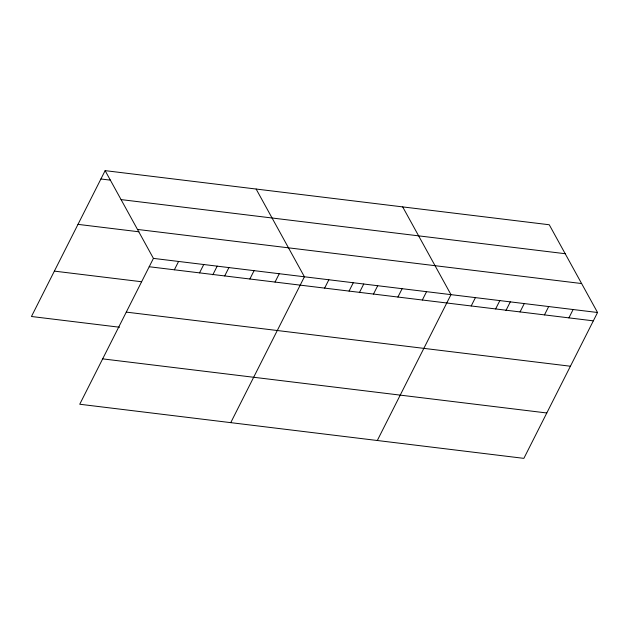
<?xml version="1.0" encoding="UTF-8"?>
<svg xmlns="http://www.w3.org/2000/svg" width="629" height="629" viewBox="0 0 629 629"><rect width="100%" height="100%" fill="white"/><g stroke="black" fill="none" stroke-linecap="round" stroke-linejoin="round"><path stroke-width="0.94" d="M105.129 170.64L153.421 258.385L79.741 404.243L523.871 458.36L597.55 312.503L549.259 224.757L105.129 170.64L31.45 316.497L119.534 327.229M174.367 269.802L178.589 261.452M199.535 272.868L203.757 264.518M212.814 274.802L217.186 266.146M224.702 275.934L228.917 267.584M249.87 279.001L254.085 270.651M275.038 282.067L279.252 273.717M230.749 422.641L304.42 276.784L256.129 189.046M324.635 288.106L328.849 279.763M349.064 291.085L353.278 282.736M359.379 292.658L363.751 284.001M373.492 294.058L377.707 285.715M397.913 297.037L402.135 288.687M422.342 300.009L426.556 291.667M377.306 440.497L450.985 294.639L402.694 206.902M471.2 305.969L475.414 297.619M495.628 308.941L499.843 300.599M505.936 310.514L510.316 301.857M520.049 311.921L524.271 303.571M544.478 314.893L548.692 306.551M568.907 317.873L573.121 309.523M100.907 178.99L110.594 180.169M121.067 199.597L565.196 253.715M137.484 229.436L581.613 283.545M77.988 224.364L138.97 231.794M153.421 258.385L597.55 312.503M149.199 266.735L593.336 320.845M54.369 271.123L141.494 281.737M126.28 312.11L570.409 366.227M102.661 358.868L546.798 412.978"/></g></svg>
